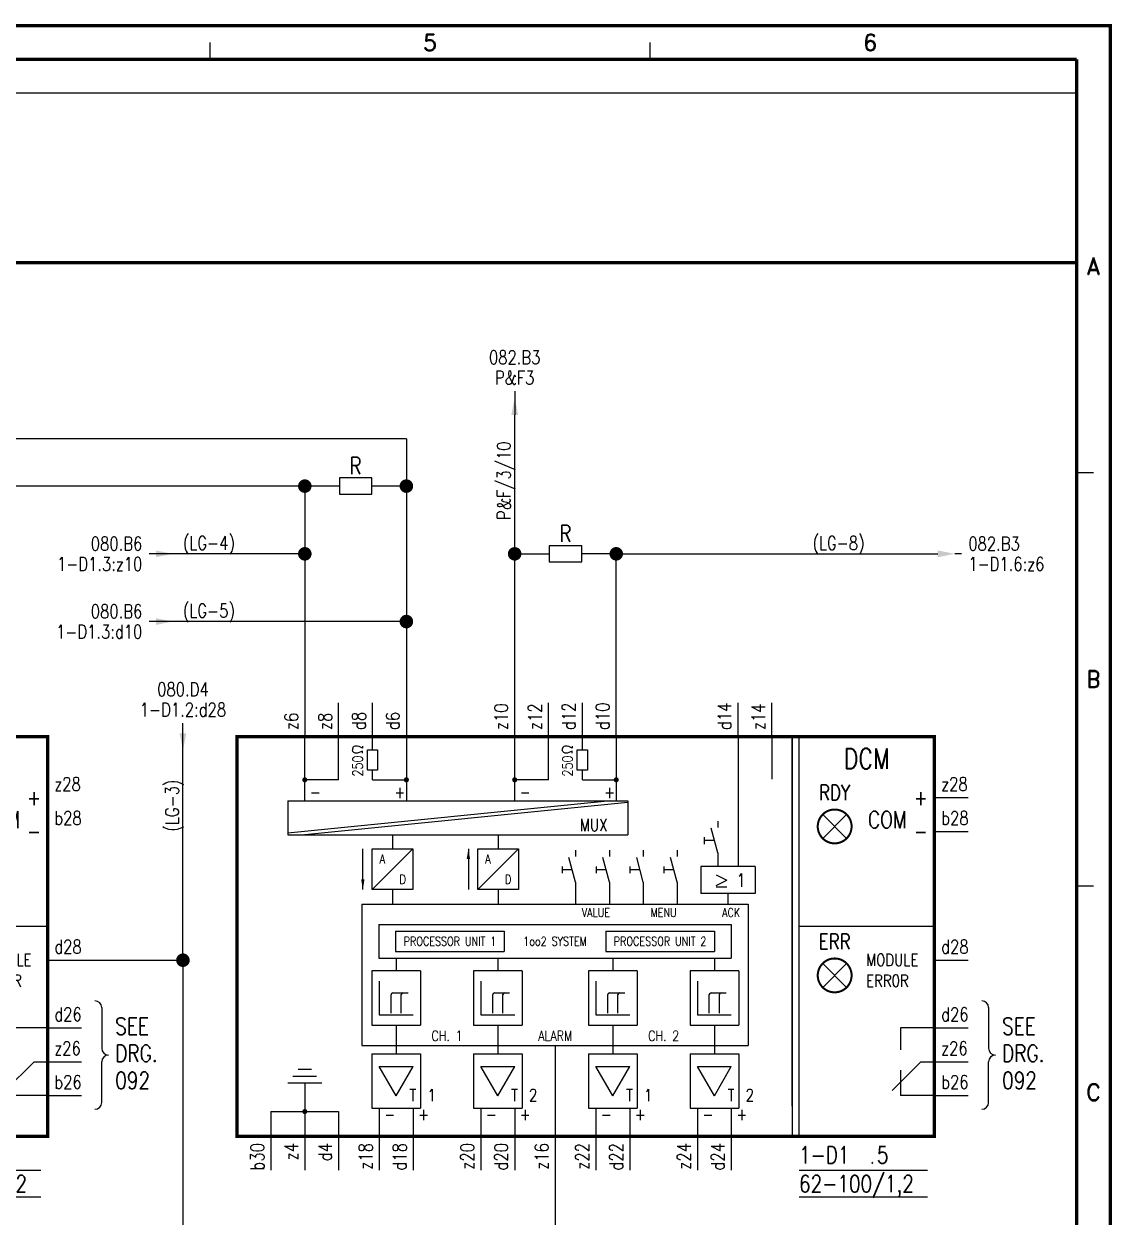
# Model space of a CAD drawing. Extents: x 0 to 414, y 0 to 285.
# Drawn here: x 248.5 to 409.3, y 109.1 to 285.2 of the extents above; entities that cross this region are included whole.
import ezdxf
from ezdxf.enums import TextEntityAlignment as Align

# ---------------------------------------------------------------- set-up
doc = ezdxf.new("R2010")
doc.units = 0
doc.header["$LTSCALE"] = 5
doc.header["$MEASUREMENT"] = 0
doc.linetypes.add('CONTINU', pattern=[0])
doc.layers.get('0').update_dxf_attribs({"linetype": 'CONTINUOUS'})
for name, color, linetype in [('ADD', 2, 'CONTINUOUS'), ('COL', 2, 'CONTINU'), ('COM', 2, 'CONTINUOUS'), ('DES', 2, 'CONTINUOUS'), ('GROUP', 2, 'CONTINUOUS'), ('LAB', 2, 'CONTINUOUS'), ('PCABGREY-0_22', 7, 'CONTINUOUS'), ('PCABGREY-0_5', 7, 'CONTINUOUS'), ('RACK', 2, 'CONTINUOUS'), ('ROW', 2, 'CONTINU'), ('SLOT', 2, 'CONTINUOUS'), ('SNA', 2, 'CONTINUOUS'), ('SPOTS', 7, 'CONTINUOUS'), ('TEXT', 2, 'CONTINUOUS'), ('TPOL', 3, 'CONTINUOUS'), ('UPS', 2, 'CONTINUOUS'), ('XR_FUNCTION', 2, 'CONTINUOUS'), ('XR_MAIN', 2, 'CONTINUOUS')]:
    doc.layers.add(name, color=color, linetype=linetype)
doc.layers.add('MCABGREY-0_22', color=4, linetype='CONTINUOUS', plot=False)
doc.styles.add('CROSSREF', font='ROMANS.shx', dxfattribs={"width": 0.8, "height": 1})
doc.styles.add('FUNCTION', font='romans.shx', dxfattribs={"width": 0.8, "height": 2.5})
doc.styles.add('GROUP', font='romans.shx', dxfattribs={"width": 0.8, "height": 2.5})
doc.styles.add('PINS', font='romans.shx', dxfattribs={"width": 0.8, "height": 2})
doc.styles.add('RACK', font='romans.shx', dxfattribs={"width": 0.8, "height": 2})
doc.styles.add('ROMAND', font='ROMAND')
doc.styles.add('ROMANS', font='romans.shx', dxfattribs={"width": 0.8})
doc.styles.add('SLOT', font='romans.shx', dxfattribs={"width": 0.8, "height": 2})
doc.styles.add('SYMBOL', font='romans.shx', dxfattribs={"width": 0.8})
doc.styles.add('WIRES', font='ROMANS.shx', dxfattribs={"width": 0.8, "height": 2})
doc.dimstyles.get("Standard").update_dxf_attribs({"dimtxt": 0.18, "dimasz": 0.18, "dimexe": 0.18, "dimexo": 0.0625, "dimgap": 0.09, "dimtad": 0, "dimtih": 1, "dimtoh": 1, "dimdec": 4, "dimzin": 0, "dimdsep": 46, "dimtxsty": 'STANDARD', "dimcen": 0.09, "dimadec": 0, "dimazin": 0, "dimtfac": 1, "dimtdec": 4, "dimtofl": 0, "dimtmove": 0, "dimatfit": 3, "dimfxl": 1, "dimtolj": 1, "dimtzin": 0, "dimarcsym": 0})

# ---------------------------------------------------------------- blocks, each defined once
blk = doc.blocks.new('EQUPOT02')
blk.add_line((0, -4), (0, 0))
blk.add_solid([(0.5, -1.5), (-0.5, -1.5), (0, -4)])
at = {"layer": 'TEXT', "style": 'ROMANS', "width": 0.8}
blk.add_attdef('CONNECTION', text='', height=2, dxfattribs=at).set_placement((0, 1), align=Align.CENTER)
at = {"layer": 'TPOL', "style": 'ROMANS', "flags": 8}
blk.add_attdef('CN1', text='', height=0.0025, rotation=270, dxfattribs=at).set_placement((0, -3.25), align=Align.MIDDLE_RIGHT)
at = {"layer": 'XR_FUNCTION', "style": 'FUNCTION', "width": 0.8, "flags": 1}
blk.add_attdef('XR_FUNCTION', text='', height=1, dxfattribs=at).set_placement((0, -3), align=Align.CENTER)
at = {"layer": 'XR_MAIN', "style": 'CROSSREF', "width": 0.8}
for tag in ['XR_PREV', 'XR_NEXT']:
    blk.add_attdef(tag, text='', height=2, dxfattribs=at).set_placement((0, 4), align=Align.CENTER)
blk = doc.blocks.new('EQUPOT04')
blk.add_line((3.5, 0), (0, 0))
blk.add_solid([(1, 0.5), (1, -0.5), (3.5, 0)])
at = {"layer": 'TEXT', "style": 'ROMANS', "width": 0.8}
blk.add_attdef('CONNECTION', text='', height=2, dxfattribs=at).set_placement((-1, -1.5), align=Align.MIDDLE_RIGHT)
at = {"layer": 'TPOL', "style": 'ROMANS', "flags": 8}
blk.add_attdef('CN1', text='', height=0.0025, dxfattribs=at).set_placement((3, 0), align=Align.MIDDLE_RIGHT)
at = {"layer": 'XR_FUNCTION', "style": 'FUNCTION', "width": 0.8, "flags": 1}
blk.add_attdef('XR_FUNCTION', text='', height=2, dxfattribs=at).set_placement((3.5, 0), align=Align.MIDDLE_LEFT)
at = {"layer": 'XR_MAIN', "style": 'CROSSREF', "width": 0.8}
for tag in ['XR_PREV', 'XR_NEXT']:
    blk.add_attdef(tag, text='', height=2, dxfattribs=at).set_placement((-1, 1.5), align=Align.MIDDLE_RIGHT)
blk = doc.blocks.new('EQUPOT03')
blk.add_line((0, 0), (-1, 0))
blk.add_solid([(-3.5, 0.5), (-3.5, -0.5), (-1, 0)])
at = {"layer": 'TEXT', "style": 'ROMANS', "width": 0.8}
blk.add_attdef('CONNECTION', text='', height=2, dxfattribs=at).set_placement((1, -1.5), align=Align.MIDDLE_LEFT)
at = {"layer": 'TPOL', "style": 'ROMANS', "flags": 8}
blk.add_attdef('CN1', (-3.5, 0), '', height=0.0025, dxfattribs=at)
at = {"layer": 'XR_FUNCTION', "style": 'FUNCTION', "width": 0.8, "flags": 1}
blk.add_attdef('XR_FUNCTION', text='', height=1, dxfattribs=at).set_placement((-4.5, 0), align=Align.MIDDLE_RIGHT)
at = {"layer": 'XR_MAIN', "style": 'CROSSREF', "width": 0.8}
for tag in ['XR_NEXT', 'XR_PREV']:
    blk.add_attdef(tag, text='', height=2, dxfattribs=at).set_placement((1, 1.5), align=Align.MIDDLE_LEFT)
blk = doc.blocks.new('HS-A3')
at = {"color": 1}
for p, q in [((276, 280), (276, 282.5)), ((341, 280), (341, 282.5)), ((404, 219), (406.5, 219)), ((404, 158), (406.5, 158))]:
    blk.add_line(p, q, dxfattribs=at)
at = {"color": 1, "const_width": 0.5}
blk.add_lwpolyline([(16, 3), (409, 3), (409, 285), (16, 285)], close=True, dxfattribs=at)
for points in [[(16, 280), (404, 280)], [(404, 38), (404, 280)]]:
    blk.add_lwpolyline(points, dxfattribs=at)
at = {"color": 2, "style": 'ROMAND'}
for s, p in [('5', (308.5, 282.5)), ('6', (373.5, 282.5)), ('A', (406.5, 249.5)), ('B', (406.5, 188.5)), ('C', (406.5, 127.5))]:
    blk.add_text(s, height=2.5, dxfattribs=at).set_placement(p, align=Align.MIDDLE)
at = {"layer": 'COL', "style": 'ROMAND', "flags": 9}
for tag, p in [('COL1', (48.5, 282.5)), ('COL2', (113.5, 282.5)), ('COL3', (178.5, 282.5)), ('COL4', (243.5, 282.5)), ('COL5', (308.5, 282.5)), ('COL6', (373.5, 282.5))]:
    blk.add_attdef(tag, p, '', height=2.5, dxfattribs=at)
at = {"layer": 'ROW', "style": 'ROMAND', "flags": 9}
for tag, p in [('ROW1', (406.5, 249.5)), ('ROW2', (406.5, 188.5)), ('ROW3', (406.5, 127.5)), ('ROW4', (406.5, 66.5))]:
    blk.add_attdef(tag, p, '', height=2.5, dxfattribs=at)
at = {"layer": 'UPS', "color": 3, "style": 'ROMANS', "width": 0.8, "flags": 8}
blk.add_attdef('PROJS->NOMPRO', text='', height=1.7, rotation=90, dxfattribs=at).set_placement((13.5, 35), align=Align.MIDDLE_LEFT)
at = {"layer": 'UPS', "style": 'ROMANS', "width": 0.8, "flags": 8}
for tag, height, p in [('PLANOS->VERIF', 2.5, (293.5, 34.25)), ('PLANOS->CANVI1', 2.5, (109, 29.25)), ('PLANOS->NCAN1', 2.5, (149, 29.25)), ('PLANOS->DCAN1', 2.5, (262.5, 29.25)), ('PLANOS->ORIG', 2.5, (293.5, 29.25)), ('PLANOS->CANVI2', 2.5, (109, 24.25)), ('PLANOS->NCAN2', 2.5, (149, 24.25)), ('PLANOS->DCAN2', 2.5, (262.5, 24.25)), ('PLANOS->HECHF', 2.5, (293.5, 24.25)), ('PLANOS->CANVI3', 2.5, (109, 19.25)), ('PLANOS->NCAN3', 2.5, (149, 19.25)), ('PLANOS->DCAN3', 2.5, (262.5, 19.25)), ('PLANOS->HECHD', 2.5, (293.5, 19.25)), ('PLANOS->CANVI4', 2.5, (109, 14.25)), ('PLANOS->NCAN4', 2.5, (149, 14.25)), ('PLANOS->DCAN4', 2.5, (262.5, 14.25)), ('PLANOS->DATACREA', 2.5, (293.5, 14.25)), ('PLANOS->CANVI5', 2.5, (109, 9.25)), ('PLANOS->NCAN5', 2.5, (149, 9.25)), ('PLANOS->DCAN5', 2.5, (262.5, 9.25)), ('PLANOS->NR1', 2.5, (293.5, 9.25)), ('PROJS->DESCPRO3', 5, (345.5, 5.5)), ('PLANOS->PLANO', 5, (378.5, 5.5)), ('PLANOS->USER', 5, (402.75, 5.5)), ('PLANOS->NR2', 2.5, (293.5, 4.25))]:
    blk.add_attdef(tag, text='', height=height, dxfattribs=at).set_placement(p, align=Align.CENTER)
at = {"layer": 'UPS', "style": 'ROMANS', "width": 3.1263, "flags": 8}
blk.add_attdef('PLANOS->MCAN1', text='', height=2.5, rotation=0.061173, dxfattribs=at).set_placement((155, 31.6443), (254, 31.75), align=Align.FIT)
at = {"layer": 'UPS', "style": 'ROMANS', "flags": 8}
for tag, width, p, p2 in [('PLANOS->MCAN2', 3.0574, (155, 26.75), (254, 26.75)), ('PLANOS->MCAN3', 3.0574, (155, 21.75), (254, 21.75)), ('PLANOS->MCAN4', 3.0462, (155, 16.75), (254, 16.75)), ('PLANOS->MCAN5', 3.0574, (155, 11.75), (254, 11.75))]:
    blk.add_attdef(tag, text='', height=2.5, dxfattribs=dict(at, width=width)).set_placement(p, p2, align=Align.FIT)
at = {"layer": 'UPS', "style": 'ROMANS', "width": 0.8, "flags": 8}
blk.add_attdef('PLANOS->DENOM', (313.5, 24.25), '', height=2.5, dxfattribs=at)
at = {"layer": 'UPS', "color": 4, "style": 'ROMANS', "width": 0.8, "flags": 8}
for tag, p in [('PROJS->DESCPRO1', (303, 19.25)), ('PROJS->DESCPRO2', (303, 14.25))]:
    blk.add_attdef(tag, p, '', height=2.5, dxfattribs=at)
at = {"layer": 'UPS', "color": 3, "style": 'ROMANS', "width": 0.8, "flags": 8}
blk.add_attdef('PLANOS->PROTOTIPO', text='', height=1.7, dxfattribs=at).set_placement((39.5, 5.5), align=Align.MIDDLE_LEFT)
at = {"layer": 'UPS', "style": 'ROMANS', "width": 0.8, "flags": 8}
blk.add_attdef('PLANOS->OBS4', text='', height=2.5, dxfattribs=at).set_placement((107, 5.5), align=Align.MIDDLE_LEFT)
blk = doc.blocks.new('62100-12')
for p, q in [((0, -9.472), (0, 0)), ((5, -6.3692), (5, 0)), ((10, -1.9457), (10, 0)), ((15, 0), (15, -9.472)), ((31, -9.472), (31, 0)), ((36, -6.3692), (36, 0)), ((41, -1.9457), (41, 0)), ((46, 0), (46, -9.472)), ((64, 0), (64, -19.1731)), ((69, 0), (69, -6.2457)), ((72, 0), (72, -59)), ((72, -54.5399), (72, 0)), ((73, -59), (73, 0)), ((7.0964, -1.607), (7.0258, -1.8312)), ((7.2377, -1.4576), (7.0964, -1.607)), ((7.4503, -1.3822), (7.2377, -1.4576)), ((7.7347, -1.3822), (7.4503, -1.3822)), ((8.0155, -1.4576), (7.7347, -1.3822)), ((8.51, -1.6818), (8.0155, -1.4576)), ((8.51, -1.3816), (8.51, -1.6818)), ((38.0964, -1.607), (38.0258, -1.8312)), ((38.2377, -1.4576), (38.0964, -1.607)), ((38.4503, -1.3822), (38.2377, -1.4576)), ((38.7347, -1.3822), (38.4503, -1.3822)), ((39.0155, -1.4576), (38.7347, -1.3822)), ((39.51, -1.6818), (39.0155, -1.4576)), ((39.51, -1.3816), (39.51, -1.6818)), ((7.0258, -1.8312), (7.0258, -1.9813)), ((7.0964, -2.2055), (7.0258, -1.9813)), ((7.2377, -2.355), (7.0964, -2.2055)), ((7.4503, -2.4303), (7.2377, -2.355)), ((7.7347, -2.4303), (7.4503, -2.4303)), ((8.0155, -2.355), (7.7347, -2.4303)), ((8.51, -2.1308), (8.0155, -2.355)), ((8.51, -2.4309), (8.51, -2.1308)), ((9.25, -1.9457), (10.75, -1.9457)), ((9.25, -4.9457), (9.25, -1.9457)), ((10.75, -1.9457), (10.75, -4.9457)), ((38.0258, -1.8312), (38.0258, -1.9813)), ((38.0964, -2.2055), (38.0258, -1.9813)), ((38.2377, -2.355), (38.0964, -2.2055)), ((38.4503, -2.4303), (38.2377, -2.355)), ((38.7347, -2.4303), (38.4503, -2.4303)), ((39.0155, -2.355), (38.7347, -2.4303)), ((39.51, -2.1308), (39.0155, -2.355)), ((39.51, -2.4309), (39.51, -2.1308)), ((40.25, -1.9457), (41.75, -1.9457)), ((40.25, -4.9457), (40.25, -1.9457)), ((41.75, -1.9457), (41.75, -4.9457)), ((10.75, -4.9457), (9.25, -4.9457)), ((10, -6.3692), (10, -4.9457)), ((41.75, -4.9457), (40.25, -4.9457)), ((41, -6.3692), (41, -4.9457)), ((5, -6.3692), (0, -6.3692)), ((10, -6.3692), (15, -6.3692)), ((36, -6.3692), (31, -6.3692)), ((41, -6.3692), (46, -6.3692)), ((45.2095, -9.472), (-2.5, -14.2207)), ((-2.5, -9.472), (47.7336, -9.472)), ((-2.5, -9.472), (-2.5, -14.472)), ((47.7336, -9.7232), (0.0241, -14.472)), ((47.7336, -9.472), (47.7336, -14.472)), ((76.4974, -11.4822), (80.0329, -15.0178)), ((76.4974, -15.0178), (80.0329, -11.4822)), ((61, -17.1713), (60.0223, -13.5225)), ((61, -12.4748), (61, -13.3938)), ((-2.5, -14.472), (47.7336, -14.472)), ((12.9583, -14.472), (12.9583, -16.5522)), ((28.5453, -14.472), (28.5453, -16.5522)), ((59.0112, -14.8469), (59.0112, -15.8469)), ((60.5112, -15.3469), (59.0112, -15.3469)), ((15.9583, -16.5522), (9.9583, -22.5522)), ((9.9583, -16.5522), (15.9583, -16.5522)), ((9.9583, -22.5522), (9.9583, -16.5522)), ((15.9583, -16.5522), (15.9583, -22.5522)), ((31.5453, -16.5522), (25.5453, -22.5522)), ((25.5453, -16.5522), (31.5453, -16.5522)), ((25.5453, -22.5522), (25.5453, -16.5522)), ((31.5453, -16.5522), (31.5453, -22.5522)), ((40, -16.777), (40, -17.6961)), ((45, -16.777), (45, -17.6961)), ((50, -16.777), (50, -17.6961)), ((55, -16.777), (55, -17.6961)), ((61, -17.1713), (61, -19.1731)), ((38.0112, -19.1492), (38.0112, -20.1492)), ((40, -21.4736), (39.0223, -17.8248)), ((43.0112, -19.1492), (43.0112, -20.1492)), ((45, -21.4736), (44.0223, -17.8248)), ((48.0112, -19.1492), (48.0112, -20.1492)), ((50, -21.4736), (49.0223, -17.8248)), ((53.0112, -19.1492), (53.0112, -20.1492)), ((55, -21.4736), (54.0223, -17.8248)), ((66.5, -19.1731), (58.5, -19.1731)), ((58.5, -19.1731), (58.5, -23.1731)), ((66.5, -19.1731), (66.5, -23.1731)), ((39.5112, -19.6492), (38.0112, -19.6492)), ((44.5112, -19.6492), (43.0112, -19.6492)), ((49.5112, -19.6492), (48.0112, -19.6492)), ((54.5112, -19.6492), (53.0112, -19.6492)), ((60.7603, -20.3882), (62.3603, -21.1882)), ((15.9583, -22.5522), (9.9583, -22.5522)), ((12.9583, -22.5522), (12.9583, -24.7043)), ((31.5453, -22.5522), (25.5453, -22.5522)), ((28.5453, -22.5522), (28.5453, -24.7043)), ((40, -21.4736), (40, -24.7043)), ((45, -21.4736), (45, -24.7043)), ((50, -21.4736), (50, -24.7043)), ((55, -21.4736), (55, -24.7043)), ((60.7603, -21.9882), (62.3603, -21.1882)), ((60.7603, -22.1882), (62.3603, -22.1882)), ((66.5, -23.1731), (58.5, -23.1731)), ((62.5, -23.1731), (62.5, -24.7043)), ((8.4161, -24.7043), (65.5, -24.7043)), ((8.4161, -24.7043), (8.4161, -45.5776)), ((65.5, -24.7043), (65.5, -45.5776)), ((10.9161, -27.7043), (63, -27.7043)), ((10.9161, -27.7043), (10.9161, -32.7043)), ((63, -27.7043), (63, -32.7043)), ((73, -27.9952), (93, -27.9952)), ((13.4161, -28.7043), (29.4581, -28.7043)), ((13.4161, -28.7043), (13.4161, -31.7043)), ((29.4581, -28.7043), (29.4581, -31.7043)), ((44.4581, -28.7043), (60.5, -28.7043)), ((44.4581, -28.7043), (44.4581, -31.7043)), ((60.5, -28.7043), (60.5, -31.7043)), ((13.4161, -31.7043), (29.4581, -31.7043)), ((44.4581, -31.7043), (60.5, -31.7043)), ((10.9161, -32.7043), (63, -32.7043)), ((13.5, -32.7043), (13.5, -34.5776)), ((28.5, -32.7043), (28.5, -34.5776)), ((45.5, -32.7043), (45.5, -34.5776)), ((60.5, -32.7043), (60.5, -34.5776)), ((17.0951, -34.5776), (9.9049, -34.5776)), ((9.9049, -34.5776), (9.9049, -42.5776)), ((17.0951, -34.5776), (17.0951, -42.5776)), ((32.0951, -34.5776), (24.9049, -34.5776)), ((24.9049, -34.5776), (24.9049, -42.5776)), ((32.0951, -34.5776), (32.0951, -42.5776)), ((49.0951, -34.5776), (41.9049, -34.5776)), ((41.9049, -34.5776), (41.9049, -42.5776)), ((49.0951, -34.5776), (49.0951, -42.5776)), ((64.0951, -34.5776), (56.9049, -34.5776)), ((56.9049, -34.5776), (56.9049, -42.5776)), ((64.0951, -34.5776), (64.0951, -42.5776)), ((76.4974, -37.013), (80.0329, -33.4774)), ((76.4974, -33.4774), (80.0329, -37.013)), ((11, -36.0776), (11, -41.0776)), ((26, -36.0776), (26, -41.0776)), ((43, -36.0776), (43, -41.0776)), ((58, -36.0776), (58, -41.0776)), ((12.75, -40.8276), (12.75, -38.0776)), ((13, -37.8276), (15.25, -37.8276)), ((14.25, -40.8276), (14.25, -38.0776)), ((27.75, -40.8276), (27.75, -38.0776)), ((28, -37.8276), (30.25, -37.8276)), ((29.25, -40.8276), (29.25, -38.0776)), ((44.75, -40.8276), (44.75, -38.0776)), ((45, -37.8276), (47.25, -37.8276)), ((46.25, -40.8276), (46.25, -38.0776)), ((59.75, -40.8276), (59.75, -38.0776)), ((60, -37.8276), (62.25, -37.8276)), ((61.25, -40.8276), (61.25, -38.0776)), ((11, -41.0776), (16, -41.0776)), ((26, -41.0776), (31, -41.0776)), ((43, -41.0776), (48, -41.0776)), ((58, -41.0776), (63, -41.0776)), ((9.9049, -42.5776), (17.0951, -42.5776)), ((13.5, -42.5776), (13.5, -46.8368)), ((24.9049, -42.5776), (32.0951, -42.5776)), ((28.5, -42.5776), (28.5, -46.8368)), ((41.9049, -42.5776), (49.0951, -42.5776)), ((45.5, -42.5776), (45.5, -46.8368)), ((56.9049, -42.5776), (64.0951, -42.5776)), ((60.5, -42.5776), (60.5, -46.8368)), ((88, -42.9952), (88, -46.2452)), ((93, -42.9952), (88, -42.9952)), ((8.4161, -45.5776), (65.5, -45.5776)), ((37, -45.5776), (37, -59)), ((9.9049, -46.8368), (9.9049, -54.8368)), ((9.9049, -46.8368), (17.0951, -46.8368)), ((17.0951, -46.8368), (17.0951, -54.8368)), ((24.9049, -46.8368), (24.9049, -54.8368)), ((24.9049, -46.8368), (32.0951, -46.8368)), ((32.0951, -46.8368), (32.0951, -54.8368)), ((41.9049, -46.8368), (41.9049, -54.8368)), ((41.9049, -46.8368), (49.0951, -46.8368)), ((49.0951, -46.8368), (49.0951, -54.8368)), ((56.9049, -46.8368), (64.0951, -46.8368)), ((56.9049, -46.8368), (56.9049, -54.8368)), ((64.0951, -46.8368), (64.0951, -54.8368)), ((1, -49.1613), (-1, -49.1613)), ((11, -48.6717), (16, -48.6717)), ((13.5, -53.0019), (11, -48.6717)), ((13.5, -53.0019), (16, -48.6717)), ((28.5, -53.0019), (26, -48.6717)), ((26, -48.6717), (31, -48.6717)), ((28.5, -53.0019), (31, -48.6717)), ((43, -48.6717), (48, -48.6717)), ((45.5, -53.0019), (43, -48.6717)), ((45.5, -53.0019), (48, -48.6717)), ((58, -48.6717), (63, -48.6717)), ((60.5, -53.0019), (58, -48.6717)), ((60.5, -53.0019), (63, -48.6717)), ((91, -47.9952), (86.7626, -52.2326)), ((88, -49.2452), (88, -52.9952)), ((91, -47.9952), (93, -47.9952)), ((1.75, -50.1613), (-1.75, -50.1613)), ((2.5, -51.1613), (-2.5, -51.1613)), ((0, -51.1613), (0, -59)), ((93, -52.9952), (88, -52.9952)), ((-5, -55.3495), (5, -55.3495)), ((-5, -55.3495), (-5, -59)), ((5, -55.3495), (5, -59)), ((9.9049, -54.8368), (17.0951, -54.8368)), ((11, -54.8368), (11, -59)), ((16, -54.8368), (16, -59)), ((24.9049, -54.8368), (32.0951, -54.8368)), ((26, -54.8368), (26, -59)), ((31, -54.8368), (31, -59)), ((41.9049, -54.8368), (49.0951, -54.8368)), ((43, -54.8368), (43, -59)), ((48, -54.8368), (48, -59)), ((56.9049, -54.8368), (64.0951, -54.8368)), ((58, -54.8368), (58, -59)), ((63, -54.8368), (63, -59)), ((73, -64), (92, -64)), ((92, -68), (73, -68))]:
    blk.add_line(p, q)
at = {"const_width": 0.5}
blk.add_lwpolyline([(-10, 0), (93, 0), (93, -59), (-10, -59)], close=True, dxfattribs=at)
for points, const_width in [([(-0.1875, -6.3692, 1), (0.1875, -6.3692, 1)], 0.375), ([(14.8125, -6.3692, 1), (15.1875, -6.3692, 1)], 0.375), ([(30.8125, -6.3692, 1), (31.1875, -6.3692, 1)], 0.375), ([(45.8125, -6.3692, 1), (46.1875, -6.3692, 1)], 0.375), ([(75.7652, -13.25, 1), (80.7652, -13.25, 1)], 0.3), ([(75.7652, -35.2452, 1), (80.7652, -35.2452, 1)], 0.3), ([(-0.1875, -55.3495, 1), (0.1875, -55.3495, 1)], 0.375)]:
    blk.add_lwpolyline(points, format="xyb", close=True, dxfattribs=dict(const_width=const_width))
for centre in [(13, -38.0776), (14.5, -38.0776), (28, -38.0776), (29.5, -38.0776), (45, -38.0776), (46.5, -38.0776), (60, -38.0776), (61.5, -38.0776)]:
    blk.add_arc(centre, 0.25, 90, 180)
at = {"style": 'ROMANS', "width": 0.8}
for s, height, p in [('DCM', 3, (83, -3.25)), ('RDY', 2.25, (78.2652, -8.25)), ('+', 2.25, (91, -9)), ('-', 2.25, (91, -14)), ('ERR', 2.25, (78.2652, -30.2452))]:
    blk.add_text(s, height=height, dxfattribs=at).set_placement(p, align=Align.MIDDLE)
for p in [(7.7967, -5.8758), (38.7967, -5.8758)]:
    blk.add_text('250', height=1.5, rotation=90, dxfattribs=at).set_placement(p, align=Align.MIDDLE_LEFT)
for s, p in [('-', (0.7459, -7.2787)), ('+', (13.2255, -7.2787)), ('-', (31.7459, -7.2787)), ('+', (44.2255, -7.2787)), ('T', (15.4675, -52.0269)), ('1', (18.1095, -52.0269)), ('T', (30.4675, -52.0269)), ('2', (33.1095, -52.0269)), ('T', (47.4675, -52.0269)), ('1', (50.1095, -52.0269)), ('T', (62.4675, -52.0269)), ('2', (65.1095, -52.0269)), ('-', (11.7459, -54.8368)), ('+', (16.7459, -54.8368)), ('-', (26.7459, -54.8368)), ('+', (31.7459, -54.8368)), ('-', (43.7459, -54.8368)), ('+', (48.7459, -54.8368)), ('-', (58.7459, -54.8368)), ('+', (63.7459, -54.8368))]:
    blk.add_text(s, height=1.8, dxfattribs=at).set_placement(p, align=Align.TOP_LEFT)
blk.add_text('MUX', height=1.8, dxfattribs=at).set_placement((44.7111, -14.472), align=Align.BOTTOM_RIGHT)
for s, height, p in [('COM', 2.5, (83.1866, -13.5)), ('1', 2, (63.7603, -22.1882)), ('MODULE', 1.8, (82.9078, -33.8535)), ('ERR0R', 1.8, (82.9078, -36.9369))]:
    blk.add_text(s, height=height, dxfattribs=at).set_placement(p)
for s, height, p in [('A', 1.35, (11.4583, -18.0522)), ('A', 1.35, (27.0453, -18.0522)), ('D', 1.35, (14.4583, -21.0522)), ('D', 1.35, (30.0453, -21.0522)), ('PROCESSOR UNIT 1', 1.3, (21.4371, -30.2043)), ('1oo2 SYSTEM', 1.3, (36.9581, -30.2043)), ('PROCESSOR UNIT 2', 1.3, (52.479, -30.2043)), ('CH. 1', 1.5, (21, -44.1603)), ('ALARM', 1.5, (37, -44.1603)), ('CH. 2', 1.5, (53, -44.1603))]:
    blk.add_text(s, height=height, dxfattribs=at).set_placement(p, align=Align.MIDDLE_CENTER)
for s, p in [('VALUE', (43, -25.3142)), ('MENU', (53, -25.3142)), ('ACK', (62.9721, -25.3142))]:
    blk.add_text(s, height=1.3, dxfattribs=at).set_placement(p, align=Align.TOP_CENTER)
at = {"layer": 'ADD', "style": 'PINS', "width": 0.8, "flags": 1}
blk.add_attdef('ADD1', text='', height=1.5, dxfattribs=at).set_placement((-12, -5), align=Align.RIGHT)
at = {"layer": 'COM', "style": 'PINS', "width": 0.8, "flags": 1}
blk.add_attdef('COM1', text='', height=1.5, dxfattribs=at).set_placement((-12, -9), align=Align.RIGHT)
at = {"layer": 'DES', "style": 'PINS', "width": 0.8, "flags": 1}
blk.add_attdef('DES1', text='', height=1.5, dxfattribs=at).set_placement((-12, -7), align=Align.RIGHT)
at = {"layer": 'GROUP', "style": 'GROUP', "width": 0.8, "flags": 1}
blk.add_attdef('GROUP', text='', height=1.5, dxfattribs=at).set_placement((-12, -15), align=Align.RIGHT)
at = {"layer": 'LAB', "style": 'PINS', "width": 0.8}
blk.add_attdef('LAB1', text='', height=2.5, dxfattribs=at).set_placement((73, -66), align=Align.MIDDLE_LEFT)
at = {"layer": 'RACK', "style": 'RACK', "width": 0.8}
blk.add_attdef('RACK', (73, -63), '', height=2.5, dxfattribs=at)
at = {"layer": 'SLOT', "style": 'SLOT', "width": 0.8}
blk.add_attdef('SLOT', (84.5, -63), '', height=2.5, dxfattribs=at)
at = {"layer": 'SNA', "style": 'SYMBOL', "width": 0.8, "flags": 1}
blk.add_attdef('SNA', text='', height=1.5, dxfattribs=at).set_placement((-12, -13), align=Align.RIGHT)
at = {"layer": 'TEXT', "color": 3, "style": 'PINS', "width": 0.8}
blk.add_text('z6', height=2, rotation=90, dxfattribs=at).set_placement((-2, 1), align=Align.MIDDLE_LEFT)
at = {"layer": 'TEXT', "style": 'ROMANS', "width": 0.8}
blk.add_text('.', height=2, dxfattribs=at).set_placement((83.5, -63))
at = {"layer": 'TPOL', "style": 'PINS', "width": 0.8}
for tag, p in [('CN10', (68, 1)), ('CN1', (-1, 1)), ('CN2', (4, 1)), ('CN3', (9, 1)), ('CN4', (14, 1)), ('CN5', (30, 1)), ('CN6', (35, 1)), ('CN7', (40, 1)), ('CN8', (45, 1)), ('CN9', (63, 1))]:
    blk.add_attdef(tag, p, '', height=2, rotation=90, dxfattribs=at)
for tag, p in [('CN23', (94, -8)), ('CN24', (94, -13)), ('CN25', (94, -32)), ('CN26', (94, -42)), ('CN27', (94, -47)), ('CN28', (94, -52))]:
    blk.add_attdef(tag, p, '', height=2, dxfattribs=at)
for tag, p in [('CN11', (-6, -60)), ('CN12', (-1, -60)), ('CN13', (4, -60)), ('CN14', (10, -60)), ('CN15', (15, -60)), ('CN16', (25, -60)), ('CN17', (30, -60)), ('CN18', (36, -60)), ('CN19', (42, -60)), ('CN20', (47, -60)), ('CN21', (57, -60)), ('CN22', (62, -60))]:
    blk.add_attdef(tag, text='', height=2, rotation=90, dxfattribs=at).set_placement(p, align=Align.RIGHT)
at = {"layer": 'XR_FUNCTION', "style": 'FUNCTION', "width": 0.8, "flags": 1}
blk.add_attdef('XR_FUNCTION', text='', height=1.5, dxfattribs=at).set_placement((-12, -11), align=Align.RIGHT)
at = {"layer": 'XR_MAIN', "style": 'CROSSREF', "width": 0.8, "flags": 1}
blk.add_attdef('XR_MAIN', text='', height=1.5, dxfattribs=at).set_placement((-12, -17), align=Align.RIGHT)
for points in [[(8.5737, -22.5522), (8.5737, -16.5522)], [(24.1606, -16.5522), (24.1606, -22.5522)]]:
    blk.add_leader(points, dimstyle='STANDARD', override={"dimasz": 1.5})

msp = doc.modelspace()

# ---------------------------------------------------------------- linework, layer by layer
at = {"color": 1}
msp.add_line((404, 275), (16, 275), dxfattribs=at)
for p, q in [((321, 231), (321, 227.5)), ((260, 140), (260, 134)), ((391, 140), (391, 134)), ((260, 126), (260, 132)), ((391, 126), (391, 132))]:
    msp.add_line(p, q)
at = {"color": 1, "const_width": 0.5}
msp.add_lwpolyline([(404, 250), (16, 250)], dxfattribs=at)
for points in [[(295.1, 218.2), (295.1, 215.8), (299.9, 215.8), (299.9, 218.2)], [(326.1, 208.2), (326.1, 205.8), (330.9, 205.8), (330.9, 208.2)]]:
    msp.add_lwpolyline(points, close=True)
for centre, start, end in [((259, 140), 0, 90), ((390, 140), 0, 90), ((261, 134), 180, 270), ((392, 134), 180, 270), ((261, 132), 90, 180), ((392, 132), 90, 180), ((259, 126), 270, 0), ((390, 126), 270, 0)]:
    msp.add_arc(centre, 1, start, end)
msp.add_solid([(320.5, 227.5), (321.5, 227.5), (321, 230)])
at = {"layer": 'PCABGREY-0_22'}
for p, q in [((321, 212), (321, 227.5)), ((305, 224), (141.6257, 224)), ((305, 224), (305, 217)), ((290, 217), (290, 207)), ((295.1, 217), (290, 217)), ((305, 217), (305, 197)), ((321, 207), (321, 212)), ((272, 207), (270.5, 207)), ((290, 207), (272, 207)), ((290, 207), (290, 180)), ((321, 180), (321, 207)), ((336, 207), (365, 207)), ((336, 180), (336, 207)), ((365, 207), (383.5, 207)), ((272, 197), (270.5, 197)), ((305, 197), (272, 197)), ((305, 197), (305, 180)), ((295, 180), (295, 185)), ((300, 180), (300, 185)), ((326, 180), (326, 185)), ((331, 180), (331, 185)), ((354, 180), (354, 185)), ((359, 180), (359, 185)), ((272, 166), (272, 178)), ((383, 171.0048), (388, 171.0048)), ((272, 147), (272, 166)), ((383, 166.0048), (388, 166.0048)), ((252, 147), (272, 147)), ((272, 147), (272, 99)), ((383, 147), (388, 147)), ((252, 137), (257, 137)), ((383, 137), (388, 137)), ((252, 132.0048), (257, 132.0048)), ((383, 132.0048), (388, 132.0048)), ((252, 127.0048), (257, 127.0048)), ((383, 127.0048), (388, 127.0048)), ((285, 121), (285, 116)), ((290, 121), (290, 116)), ((295, 121), (295, 116)), ((301, 121), (301, 116)), ((306, 121), (306, 116)), ((316, 121), (316, 116)), ((321, 121), (321, 116)), ((327, 121), (327, 99)), ((333, 121), (333, 116)), ((338, 121), (338, 116)), ((348, 121), (348, 116)), ((353, 121), (353, 116))]:
    msp.add_line(p, q, dxfattribs=at)
at = {"layer": 'PCABGREY-0_5'}
for p, q in [((295, 217), (162, 217)), ((305, 217), (299.9, 217)), ((321, 207), (326.1, 207)), ((336, 207), (330.9, 207))]:
    msp.add_line(p, q, dxfattribs=at)
at = {"layer": 'SPOTS', "color": 7, "const_width": 1}
for points in [[(290, 217.5, 1), (290, 216.5, 1)], [(304.5, 217, 1), (305.5, 217, 1)], [(289.5, 207, 1), (290.5, 207, 1)], [(320.5, 207, 1), (321.5, 207, 1)], [(335.5, 207, 1), (336.5, 207, 1)], [(304.5, 197, 1), (305.5, 197, 1)], [(271.5, 147, 1), (272.5, 147, 1)]]:
    msp.add_lwpolyline(points, format="xyb", close=True, dxfattribs=at)

# ---------------------------------------------------------------- block references
msp.add_blockref('HS-A3', (0, 0))
for name, p, values in [('EQUPOT04', (267, 207), {'CN1': '1', 'CONNECTION': '1-D1.3:z10', 'XR_PREV': '080.B6'}), ('EQUPOT03', (387, 207), {'CN1': '1', 'CONNECTION': '1-D1.6:z6', 'XR_NEXT': '082.B3'}), ('EQUPOT04', (267, 197), {'CN1': '1', 'CONNECTION': '1-D1.3:d10', 'XR_PREV': '080.B6'}), ('EQUPOT02', (272, 182), {'CN1': '1', 'CONNECTION': '1-D1.2:d28', 'XR_PREV': '080.D4'}), ('62100-12', (159, 180), {'CN1': 'z6', 'CN2': 'z8', 'CN3': 'd8', 'CN4': 'd6', 'CN5': 'z10', 'CN6': 'z12', 'CN7': 'd12', 'CN8': 'd10', 'CN9': 'd14', 'CN10': 'z14', 'CN11': 'b30', 'CN12': 'z4', 'CN13': 'd4', 'CN14': 'z18', 'CN15': 'd18', 'CN16': 'z20', 'CN17': 'd20', 'CN18': 'z16', 'CN19': 'z22', 'CN20': 'd22', 'CN21': 'z24', 'CN22': 'd24', 'CN23': 'z28', 'CN24': 'b28', 'CN25': 'd28', 'CN26': 'd26', 'CN27': 'z26', 'CN28': 'b26', 'SLOT': '4', 'RACK': '1-D1', 'LAB1': '62-100/1,2'}), ('62100-12', (290, 180), {'CN1': 'z6', 'CN2': 'z8', 'CN3': 'd8', 'CN4': 'd6', 'CN5': 'z10', 'CN6': 'z12', 'CN7': 'd12', 'CN8': 'd10', 'CN9': 'd14', 'CN10': 'z14', 'CN11': 'b30', 'CN12': 'z4', 'CN13': 'd4', 'CN14': 'z18', 'CN15': 'd18', 'CN16': 'z20', 'CN17': 'd20', 'CN18': 'z16', 'CN19': 'z22', 'CN20': 'd22', 'CN21': 'z24', 'CN22': 'd24', 'CN23': 'z28', 'CN24': 'b28', 'CN25': 'd28', 'CN26': 'd26', 'CN27': 'z26', 'CN28': 'b26', 'SLOT': '5', 'RACK': '1-D1', 'LAB1': '62-100/1,2'})]:
    msp.add_blockref(name, p).add_auto_attribs(values)

# ---------------------------------------------------------------- texts
at = {"style": 'ROMANS', "flags": 8}
msp.add_attdef('CN1', text='1', height=0.0025, rotation=270, dxfattribs=at).set_placement((321, 228), align=Align.MIDDLE_RIGHT)
at = {"layer": 'MCABGREY-0_22', "style": 'WIRES', "width": 0.8}
for s, p in [('(LG-4)', (272, 207)), ('(LG-8)', (365, 207)), ('(LG-5)', (272, 197))]:
    msp.add_text(s, height=2, dxfattribs=at).set_placement(p, align=Align.BOTTOM_LEFT)
msp.add_text('(LG-3)', height=2, rotation=90, dxfattribs=at).set_placement((272, 166), align=Align.BOTTOM_LEFT)
at = {"layer": 'TEXT', "color": 4, "style": 'WIRES', "width": 0.8}
msp.add_text('P&F/3/10', height=2, rotation=90, dxfattribs=at).set_placement((321, 212), align=Align.BOTTOM_LEFT)
at = {"layer": 'TEXT', "style": 'ROMANS', "width": 0.8}
for p in [(297.5, 220), (328.5, 210)]:
    msp.add_text('R', height=2.5, dxfattribs=at).set_placement(p, align=Align.MIDDLE)
for s, p in [('SEE', (262, 136)), ('SEE', (393, 136)), ('DRG.', (262, 132)), ('DRG.', (393, 132)), ('092', (262, 128)), ('092', (393, 128))]:
    msp.add_text(s, height=2.5, dxfattribs=at).set_placement(p)
at = {"layer": 'TEXT', "width": 0.8}
for tag, text, style, p in [('082.B3', '', 'CROSSREF', (321, 235)), ('P&F3', '??:??', 'ROMANS', (321, 232))]:
    msp.add_attdef(tag, text=text, height=2, dxfattribs=dict(at, style=style)).set_placement(p, align=Align.CENTER)

doc.saveas('drawing.dxf')
